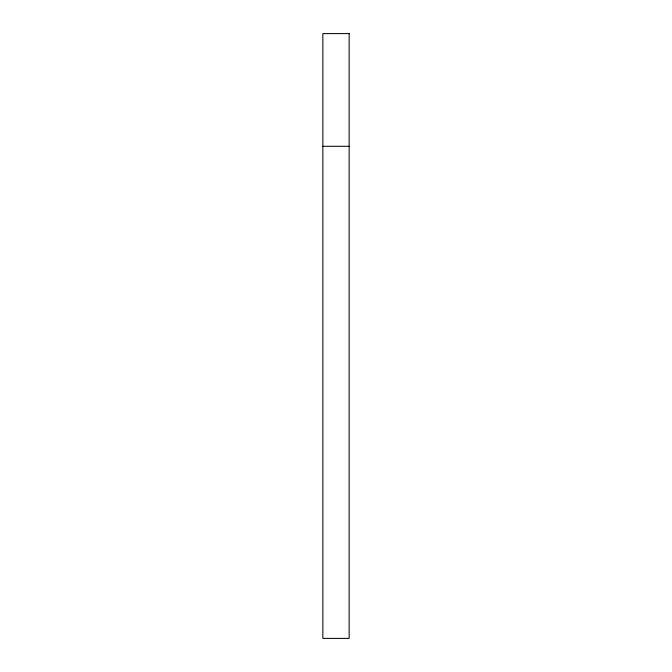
<?xml version="1.0" encoding="UTF-8"?>
<svg xmlns="http://www.w3.org/2000/svg" width="672" height="672" viewBox="0 0 672 672"><rect width="100%" height="100%" fill="white"/><g stroke="black" fill="none" stroke-linecap="round" stroke-linejoin="round"><path stroke-width="1.01" d="M322.854 146.294L349.146 146.294M349.146 33.6L322.854 33.6L322.854 638.4L349.146 638.4L349.146 33.6"/></g></svg>
